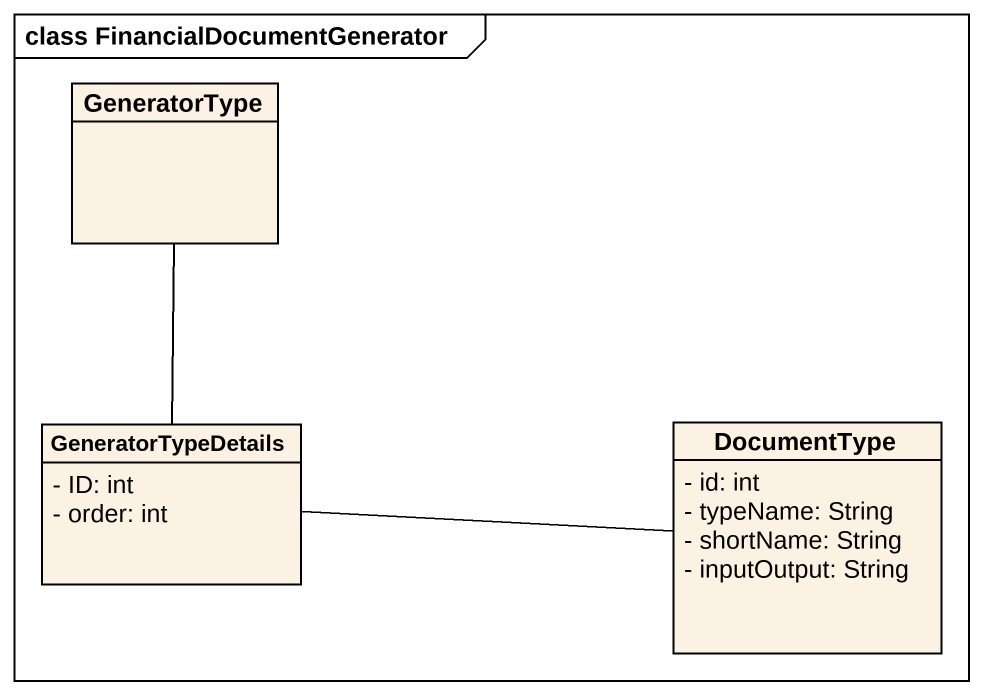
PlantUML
@startuml
mainframe class FinancialDocumentGenerator
hide circle
hide empty members
skinparam classAttributeIconSize 0
class GeneratorType
class GeneratorTypeDetails {
  - ID: int
  - order: int
}
class DocumentType {
  - id: int
  - typeName: String
  - shortName: String
  - inputOutput: String
}
GeneratorTypeDetails -up- GeneratorType
GeneratorTypeDetails -right- DocumentType
@enduml
